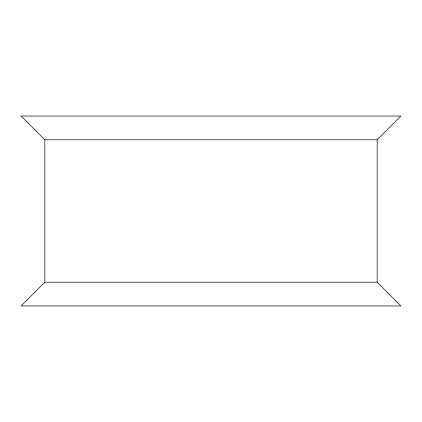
<?xml version="1.0" encoding="UTF-8"?>
<svg xmlns="http://www.w3.org/2000/svg" width="422" height="422" viewBox="0 0 422 422"><rect width="100%" height="100%" fill="white"/><g stroke="black" fill="none" stroke-linecap="round" stroke-linejoin="round"><path stroke-width="0.63" d="M44.837 282.212L21.1 305.95L400.9 305.95L377.162 282.212L44.837 282.212L44.837 139.787L21.1 116.05L400.9 116.05L377.162 139.787L44.837 139.787M377.162 139.787L377.162 282.212"/></g></svg>
